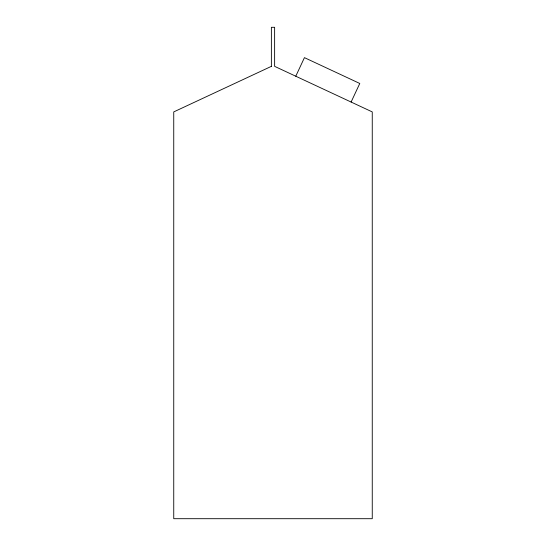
<?xml version="1.0" encoding="UTF-8"?>
<svg xmlns="http://www.w3.org/2000/svg" width="546" height="546" viewBox="0 0 546 546"><rect width="100%" height="100%" fill="white"/><g stroke="black" fill="none" stroke-linecap="round" stroke-linejoin="round"><path stroke-width="0.82" d="M295.775 76.222L304.443 57.644L359.78 83.47L351.105 102.041M271.376 66.353L173.744 111.91L173.744 518.7L372.256 518.7L372.256 111.91L274.624 66.353L274.624 27.3L271.376 27.3L271.376 66.353"/></g></svg>
